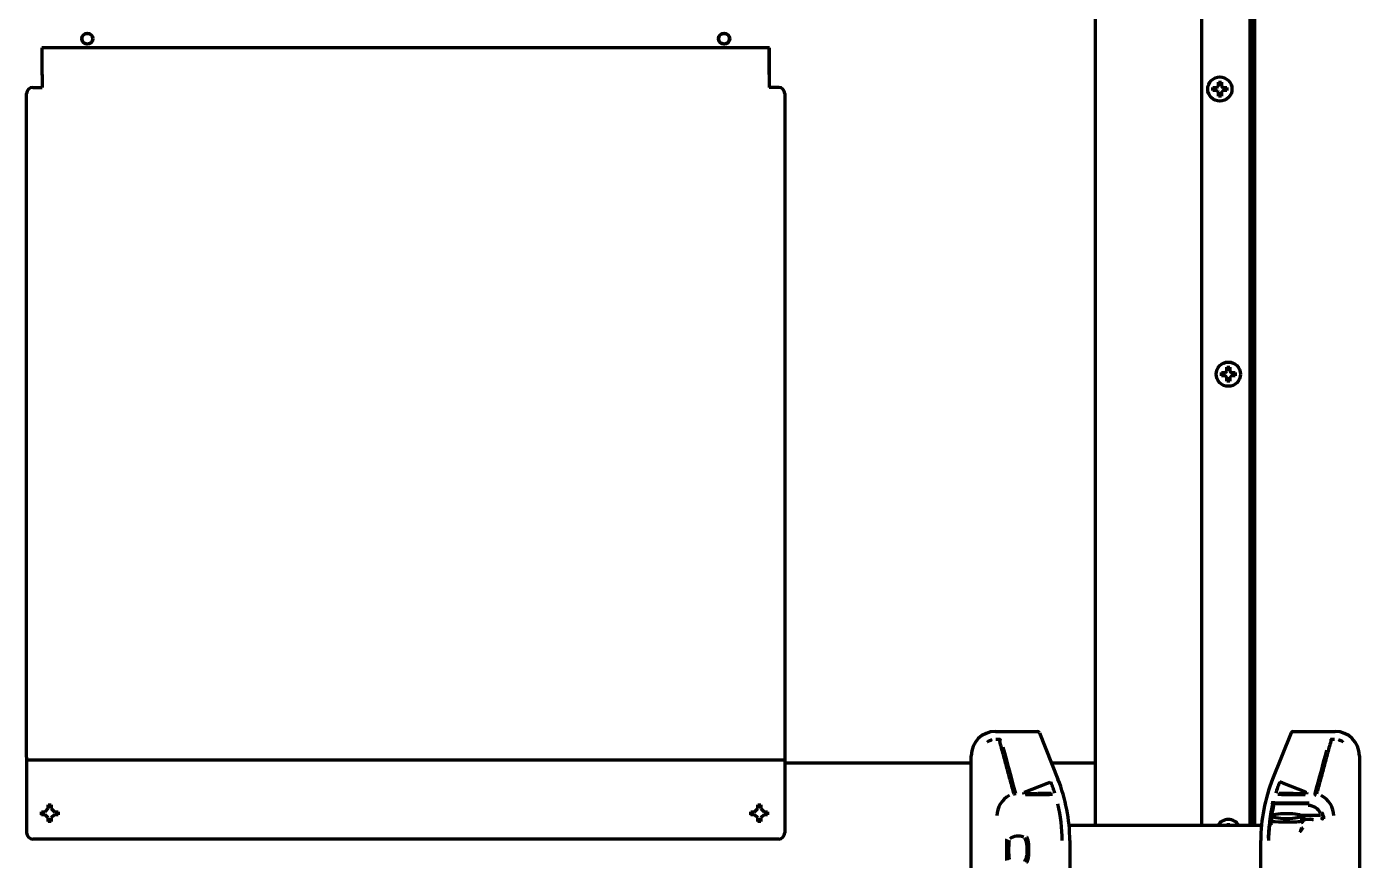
# Model space of a CAD drawing. Header units: inches. Extents: x 904 to 7172, y 213 to 5528.
# Drawn here: x 3285.6 to 3725.1, y 4458.5 to 4733.4 of the extents above; entities that cross this region are included whole.
import ezdxf

# ---------------------------------------------------------------- set-up
doc = ezdxf.new("R2010")
doc.units = ezdxf.units.IN

msp = doc.modelspace()

# ---------------------------------------------------------------- linework, layer by layer
at = {"linetype": 'Continuous', "lineweight": 70}
for p, q in [((3689.12, 4470.04), (3689.12, 5274.03)), ((3673.12, 4470.04), (3673.12, 5272.03)), ((3638.12, 4470.03), (3638.12, 4775.54)), ((3690.62, 4470.03), (3690.62, 4773.03)), ((3689.94, 4772.03), (3689.94, 4470.03)), ((3290.62, 4726.43), (3290.62, 4717.43)), ((3530.62, 4726.43), (3290.62, 4726.43)), ((3290.72, 4723.06), (3290.72, 4726.43)), ((3530.52, 4723.06), (3530.52, 4726.43)), ((3530.62, 4717.43), (3530.62, 4726.43)), ((3290.72, 4722.71), (3290.72, 4723.06)), ((3290.72, 4717.66), (3290.72, 4722.71)), ((3530.52, 4722.71), (3530.52, 4723.06)), ((3530.52, 4717.66), (3530.52, 4722.71)), ((3290.62, 4717.43), (3290.72, 4717.43)), ((3290.72, 4717.66), (3290.72, 4717.08)), ((3290.72, 4717.08), (3290.72, 4713.38)), ((3530.52, 4717.66), (3530.52, 4717.08)), ((3530.52, 4717.43), (3530.62, 4717.43)), ((3530.52, 4717.08), (3530.52, 4713.38)), ((3287.62, 4713.38), (3290.72, 4713.38)), ((3533.62, 4713.38), (3530.52, 4713.38)), ((3678.62, 4715.13), (3679.12, 4715.13)), ((3679.12, 4715.13), (3679.62, 4715.13)), ((3285.62, 4492.58), (3285.62, 4711.38)), ((3535.62, 4711.38), (3535.62, 4492.58)), ((3679.12, 4710.53), (3678.62, 4710.53)), ((3679.62, 4710.53), (3679.12, 4710.53)), ((3681.42, 4621.13), (3681.92, 4621.13)), ((3681.92, 4621.13), (3682.42, 4621.13)), ((3681.92, 4616.53), (3681.42, 4616.53)), ((3682.42, 4616.53), (3681.92, 4616.53)), ((3605.11, 4501.03), (3618.92, 4501.03)), ((3619.61, 4500.56), (3625.72, 4485.29)), ((3702.62, 4500.56), (3696.52, 4485.29)), ((3703.32, 4501.03), (3717.13, 4501.03)), ((3285.62, 4492.58), (3285.62, 4491.58)), ((3535.62, 4492.58), (3535.62, 4491.58)), ((3597.12, 4421.03), (3597.12, 4493.04)), ((3725.12, 4493.04), (3725.12, 4421.03)), ((3285.62, 4491.58), (3285.62, 4489.88)), ((3535.62, 4491.58), (3285.62, 4491.58)), ((3285.62, 4489.88), (3285.62, 4467.58)), ((3535.62, 4491.58), (3535.62, 4489.88)), ((3597.11, 4490.58), (3535.62, 4490.58)), ((3535.62, 4489.88), (3535.62, 4467.58)), ((3638.12, 4490.58), (3623.6, 4490.58)), ((3614.74, 4480.97), (3622.3, 4483.99)), ((3622.3, 4483.99), (3623.18, 4484.35)), ((3707.5, 4480.97), (3699.94, 4483.99)), ((3290.49, 4473.58), (3290.49, 4474.58)), ((3290.49, 4474.58), (3291.68, 4474.58)), ((3291.68, 4474.58), (3292.74, 4475.64)), ((3292.74, 4475.64), (3292.74, 4476.83)), ((3292.74, 4476.83), (3293.74, 4476.83)), ((3293.74, 4476.83), (3293.74, 4475.64)), ((3293.74, 4475.64), (3294.8, 4474.58)), ((3294.8, 4474.58), (3295.99, 4474.58)), ((3295.99, 4474.58), (3295.99, 4473.58)), ((3524.49, 4473.58), (3524.49, 4474.58)), ((3524.49, 4474.58), (3525.68, 4474.58)), ((3525.68, 4474.58), (3526.74, 4475.64)), ((3526.74, 4475.64), (3526.74, 4476.83)), ((3526.74, 4476.83), (3527.74, 4476.83)), ((3527.74, 4476.83), (3527.74, 4475.64)), ((3527.74, 4475.64), (3528.8, 4474.58)), ((3528.8, 4474.58), (3529.99, 4474.58)), ((3529.99, 4474.58), (3529.99, 4473.58)), ((3696.72, 4477.52), (3708.61, 4477.52)), ((3696.93, 4476.64), (3696.83, 4476.67)), ((3708.24, 4477.14), (3697.02, 4477.14)), ((3291.68, 4473.58), (3290.49, 4473.58)), ((3292.74, 4472.52), (3291.68, 4473.58)), ((3292.74, 4471.33), (3292.74, 4472.52)), ((3293.74, 4471.33), (3292.74, 4471.33)), ((3294.8, 4473.58), (3293.74, 4472.52)), ((3293.74, 4472.52), (3293.74, 4471.33)), ((3295.99, 4473.58), (3294.8, 4473.58)), ((3525.68, 4473.58), (3524.49, 4473.58)), ((3526.74, 4472.52), (3525.68, 4473.58)), ((3526.74, 4471.33), (3526.74, 4472.52)), ((3527.74, 4471.33), (3526.74, 4471.33)), ((3528.8, 4473.58), (3527.74, 4472.52)), ((3527.74, 4472.52), (3527.74, 4471.33)), ((3529.99, 4473.58), (3528.8, 4473.58)), ((3692.85, 4470.03), (3629.39, 4470.03)), ((3681.42, 4470.33), (3681.92, 4470.33)), ((3681.92, 4470.33), (3682.42, 4470.33)), ((3695.63, 4471.04), (3695.73, 4470.95)), ((3695.85, 4471.28), (3696, 4471.54)), ((3696.02, 4471.57), (3696.12, 4471.62)), ((3696.12, 4473.15), (3696.12, 4471.48)), ((3696.39, 4473.98), (3696.29, 4473.99)), ((3696.31, 4473.48), (3696.48, 4473.48)), ((3705.75, 4473.48), (3712.35, 4473.48)), ((3706.12, 4471.48), (3706.12, 4473.15)), ((3706.21, 4471.56), (3706.21, 4471.57)), ((3706.92, 4472.03), (3706.97, 4472.03)), ((3708.8, 4472.03), (3707.02, 4472.03)), ((3708.8, 4472.07), (3708.8, 4472.03)), ((3533.62, 4465.58), (3287.62, 4465.58)), ((3629.62, 4465.05), (3629.62, 4421.03)), ((3692.62, 4421.03), (3692.62, 4465.05))]:
    msp.add_line(p, q, dxfattribs=at)
for centre, radius in [((3305.62, 4729.43), 1.85), ((3305.62, 4729.43), 1.75), ((3515.62, 4729.43), 1.85), ((3515.62, 4729.43), 1.75), ((3679.12, 4712.83), 4), ((3681.92, 4618.83), 4)]:
    msp.add_circle(centre, radius, dxfattribs=at)
for centre, radius, start, end in [((3287.62, 4711.38), 2, 90, 180), ((3533.62, 4711.38), 2, 0, 90), ((3575.12, 4465.05), 51.99, 17.5022, 21.8014), ((3575.12, 4465.05), 54.5, 0, 21.8014), ((3747.12, 4465.05), 54.5, 158.1986, 180), ((3747.12, 4465.05), 51.99, 158.1986, 162.4978), ((3613.06, 4473.18), 7.5, 116.6411, 180.0036), ((3709.17, 4473.18), 7.5, 359.9972, 63.358), ((3575.12, 4465.05), 51.99, 0, 13.4408), ((3747.12, 4465.05), 51.99, 166.2035, 180), ((3747.12, 4465.05), 51.61, 166.993, 170.0221), ((3708.24, 4472.15), 4.5, 24.0059, 90.0091), ((3293.62, 4474.78), 3.25, 195.8231, 201.7237), ((3293.62, 4474.78), 3.25, 254.3512, 272.1712), ((3527.62, 4474.78), 3.25, 195.8175, 201.7237), ((3527.62, 4474.78), 3.25, 254.3512, 272.1712), ((3681.92, 4468.03), 4, 30.0038, 149.9963), ((3701.12, 4462.03), 10, 122.7612, 122.9242), ((3287.62, 4467.58), 2, 180, 270), ((3533.62, 4467.58), 2, 270, 0), ((3612.62, 4462.03), 4.53, 66.4602, 128.2829), ((3747.12, 4465.05), 51.93, 179.0499, 180)]:
    msp.add_arc(centre, radius, start, end, dxfattribs=at)
for centre, major_axis, ratio, start_param, end_param in [((3605.13, 4493.02), (-5.67, 5.67), 0.997265, 5.499157, 7.067214), ((3618.92, 4500.28), (0.031, -0.75), 0.998627, 1.910477, 3.100392), ((3703.32, 4500.28), (0.031, 0.75), 0.998627, 0.041201, 1.231116), ((3717.11, 4493.02), (5.67, 5.67), 0.997265, 5.499157, 7.067214), ((3598.09, 4462.71), (264.8, -988.25), 0.017452, 1.584217, 1.599684), ((3724.14, 4462.71), (264.8, 988.26), 0.017452, 1.542914, 1.557376), ((3699.52, 4484.16), (-0.464, 0.186), 0.00001, 3.564808, 6.265734), ((3611.3, 4480.47), (-0.483, -0.13), 0.013523, 1.457675, 3.124137), ((3611.3, 4480.47), (-0.119, 0.486), 0.112563, 1.586794, 3.119544), ((3614.9, 4481.03), (-0.483, -0.129), 0.044563, 0.01747, 1.215363), ((3707.33, 4481.03), (0.483, -0.129), 0.044565, 5.067822, 6.265715), ((3710.93, 4480.47), (0.301, -0.399), 0.999598, 3.804727, 5.400099), ((3710.93, 4480.47), (0.483, -0.13), 0.013523, 3.159048, 4.825514), ((3695.68, 4470.65), (-0.0989, 0.0148), 0.918409, 0.044134, 1.971535), ((3701.15, 4471.55), (-5.13, 0), 0.069756, 0.043327, 0.108267), ((3701.12, 4471.55), (5.1, 0), 0.069927, 3.25023, 4.486596), ((3701.12, 4471.55), (5.1, 0), 0.069927, 5.586769, 6.174554), ((3705.94, 4471.63), (0.427, -0.451), 0.999829, 5.524595, 6.891653), ((3701.09, 4471.55), (-5.13, 0), 0.069756, 3.033332, 3.100369), ((3706.89, 4471.6), (0.488, 0.11), 0.980935, 1.683565, 2.914946), ((3706.92, 4471.53), (0, 0.501), 0.999097, 0.000003, 1.473687), ((3707.02, 4471.53), (0, 0.501), 0.999028, 0, 1.471684), ((3707.04, 4471.4), (0.5, -0.014), 0.966696, 1.404138, 2.958996), ((3707.4, 4472.53), (0, -0.5), 0.000006, 5.863051, 6.283192), ((3712.68, 4473.5), (-0.427, -0.259), 0.996672, 1.026891, 2.873747), ((3695.29, 4465.91), (-0.1, 0.0017), 0.000004, 4.712397, 6.26578)]:
    msp.add_ellipse(centre, major_axis=major_axis, ratio=ratio, start_param=start_param, end_param=end_param, dxfattribs=at)
msp.add_ellipse((3701.12, 4473.15), major_axis=(5, 0), ratio=0.176327, dxfattribs=at)
for points in [[(3676.82, 4712.33), (3676.82, 4712.5), (3676.82, 4712.83), (3676.82, 4713.16), (3676.82, 4713.33)], [(3678.12, 4712.33), (3678.06, 4712.33), (3677.96, 4712.33), (3677.79, 4712.33), (3677.64, 4712.33), (3677.48, 4712.33), (3677.33, 4712.33), (3677.17, 4712.33), (3677.01, 4712.33), (3676.88, 4712.33), (3676.82, 4712.33)], [(3678.12, 4713.33), (3678.14, 4713.36), (3678.2, 4713.41), (3678.27, 4713.48), (3678.34, 4713.55), (3678.41, 4713.62), (3678.48, 4713.69), (3678.55, 4713.76), (3678.6, 4713.81), (3678.62, 4713.83)], [(3678.62, 4711.83), (3678.59, 4711.85), (3678.55, 4711.9), (3678.48, 4711.97), (3678.4, 4712.04), (3678.33, 4712.11), (3678.26, 4712.19), (3678.19, 4712.26), (3678.14, 4712.31), (3678.12, 4712.33)], [(3678.62, 4713.83), (3678.62, 4713.88), (3678.62, 4713.99), (3678.62, 4714.15), (3678.62, 4714.31), (3678.62, 4714.47), (3678.62, 4714.62), (3678.62, 4714.78), (3678.62, 4714.94), (3678.62, 4715.07), (3678.62, 4715.13)], [(3679.62, 4713.83), (3679.64, 4713.81), (3679.69, 4713.76), (3679.76, 4713.69), (3679.83, 4713.61), (3679.9, 4713.54), (3679.98, 4713.47), (3680.05, 4713.4), (3680.09, 4713.35), (3680.12, 4713.33)], [(3680.12, 4712.33), (3680.09, 4712.3), (3680.04, 4712.25), (3679.97, 4712.18), (3679.9, 4712.11), (3679.83, 4712.04), (3679.76, 4711.97), (3679.69, 4711.9), (3679.64, 4711.85), (3679.62, 4711.83)], [(3679.62, 4711.83), (3679.62, 4711.77), (3679.62, 4711.67), (3679.62, 4711.51), (3679.62, 4711.35), (3679.62, 4711.19), (3679.62, 4711.04), (3679.62, 4710.88), (3679.62, 4710.72), (3679.62, 4710.59), (3679.62, 4710.53)], [(3680.12, 4713.33), (3680.17, 4713.33), (3680.28, 4713.33), (3680.44, 4713.33), (3680.6, 4713.33), (3680.76, 4713.33), (3680.91, 4713.33), (3681.07, 4713.33), (3681.23, 4713.33), (3681.35, 4713.33), (3681.42, 4713.33)], [(3681.42, 4713.33), (3681.42, 4713.16), (3681.42, 4712.83), (3681.42, 4712.5), (3681.42, 4712.33)], [(3679.62, 4618.33), (3679.62, 4618.5), (3679.62, 4618.83), (3679.62, 4619.16), (3679.62, 4619.33)], [(3680.92, 4619.33), (3680.94, 4619.36), (3681, 4619.41), (3681.07, 4619.48), (3681.14, 4619.55), (3681.21, 4619.62), (3681.28, 4619.69), (3681.35, 4619.76), (3681.4, 4619.81), (3681.42, 4619.83)], [(3681.42, 4619.83), (3681.42, 4619.88), (3681.42, 4619.99), (3681.42, 4620.15), (3681.42, 4620.31), (3681.42, 4620.47), (3681.42, 4620.62), (3681.42, 4620.78), (3681.42, 4620.94), (3681.42, 4621.07), (3681.42, 4621.13)], [(3682.42, 4619.83), (3682.44, 4619.81), (3682.49, 4619.76), (3682.56, 4619.69), (3682.63, 4619.61), (3682.7, 4619.54), (3682.78, 4619.47), (3682.85, 4619.4), (3682.89, 4619.35), (3682.92, 4619.33)], [(3682.92, 4619.33), (3682.97, 4619.33), (3683.08, 4619.33), (3683.24, 4619.33), (3683.4, 4619.33), (3683.56, 4619.33), (3683.71, 4619.33), (3683.87, 4619.33), (3684.03, 4619.33), (3684.15, 4619.33), (3684.22, 4619.33)], [(3684.22, 4619.33), (3684.22, 4619.16), (3684.22, 4618.83), (3684.22, 4618.5), (3684.22, 4618.33)], [(3680.92, 4618.33), (3680.86, 4618.33), (3680.76, 4618.33), (3680.59, 4618.33), (3680.44, 4618.33), (3680.28, 4618.33), (3680.13, 4618.33), (3679.97, 4618.33), (3679.81, 4618.33), (3679.68, 4618.33), (3679.62, 4618.33)], [(3681.42, 4617.83), (3681.39, 4617.85), (3681.35, 4617.9), (3681.28, 4617.97), (3681.2, 4618.04), (3681.13, 4618.11), (3681.06, 4618.19), (3680.99, 4618.26), (3680.94, 4618.31), (3680.92, 4618.33)], [(3682.92, 4618.33), (3682.89, 4618.3), (3682.84, 4618.25), (3682.77, 4618.18), (3682.7, 4618.11), (3682.63, 4618.04), (3682.56, 4617.97), (3682.49, 4617.9), (3682.44, 4617.85), (3682.42, 4617.83)], [(3682.42, 4617.83), (3682.42, 4617.77), (3682.42, 4617.67), (3682.42, 4617.51), (3682.42, 4617.35), (3682.42, 4617.19), (3682.42, 4617.04), (3682.42, 4616.88), (3682.42, 4616.72), (3682.42, 4616.59), (3682.42, 4616.53)], [(3606.64, 4498.34), (3606.42, 4498.34), (3605.98, 4498.35), (3605.52, 4498.35), (3605.28, 4498.36)], [(3611.25, 4480.45), (3610.86, 4481.86), (3610.09, 4484.71), (3608.91, 4489.03), (3607.72, 4493.39), (3606.92, 4496.32), (3606.52, 4497.79)], [(3715.71, 4497.79), (3715.31, 4496.32), (3714.51, 4493.39), (3713.33, 4489.03), (3712.15, 4484.71), (3711.37, 4481.86), (3710.99, 4480.45)], [(3716.95, 4498.36), (3716.72, 4498.35), (3716.26, 4498.35), (3715.81, 4498.34), (3715.6, 4498.34)], [(3696.95, 4477.23), (3696.88, 4477.33), (3696.8, 4477.42), (3696.72, 4477.52)], [(3713.16, 4473.64), (3713.13, 4473.7), (3713.05, 4473.82), (3712.93, 4474), (3712.85, 4474.12), (3712.8, 4474.18)], [(3682.42, 4470.33), (3682.42, 4470.24), (3682.42, 4470.14), (3682.42, 4470.05)], [(3695.19, 4465.91), (3695.2, 4466.2), (3695.21, 4466.75), (3695.24, 4467.5), (3695.28, 4468.16), (3695.33, 4468.73), (3695.37, 4469.21), (3695.41, 4469.61), (3695.44, 4469.93), (3695.47, 4470.17), (3695.49, 4470.33), (3695.51, 4470.44), (3695.52, 4470.5), (3695.53, 4470.52), (3695.53, 4470.52)], [(3695.56, 4470.53), (3695.56, 4470.53), (3695.56, 4470.54), (3695.56, 4470.56), (3695.57, 4470.58), (3695.57, 4470.62), (3695.58, 4470.64), (3695.58, 4470.66)], [(3695.58, 4470.66), (3695.58, 4470.68), (3695.59, 4470.73), (3695.6, 4470.81), (3695.61, 4470.87), (3695.61, 4470.9)], [(3695.61, 4470.9), (3695.61, 4470.92), (3695.62, 4470.97), (3695.63, 4471.02), (3695.63, 4471.04)], [(3695.71, 4470.8), (3695.71, 4470.83), (3695.72, 4470.88), (3695.73, 4470.93), (3695.73, 4470.95)], [(3695.71, 4470.44), (3695.79, 4470.49), (3695.87, 4470.54), (3695.96, 4470.6)], [(3695.73, 4470.95), (3695.74, 4470.98), (3695.74, 4471.04), (3695.75, 4471.09), (3695.76, 4471.13), (3695.76, 4471.14), (3695.77, 4471.14)], [(3695.85, 4471.28), (3695.84, 4471.27), (3695.83, 4471.26), (3695.81, 4471.25)], [(3695.91, 4472.41), (3695.92, 4472.44), (3695.93, 4472.47), (3695.94, 4472.5)], [(3696, 4471.56), (3696.01, 4471.55), (3696.02, 4471.54), (3696.02, 4471.54)], [(3706.19, 4471.58), (3706.2, 4471.57), (3706.2, 4471.57), (3706.21, 4471.57)], [(3706.21, 4471.54), (3706.22, 4471.55), (3706.23, 4471.55), (3706.23, 4471.56)], [(3706.33, 4472.3), (3706.33, 4472.32), (3706.32, 4472.34), (3706.32, 4472.35)]]:
    msp.add_open_spline(points, degree=3, dxfattribs=at)
for points, degree, knots in [([(3676.82, 4713.33), (3677.02, 4713.33), (3677.23, 4713.33), (3677.56, 4713.33), (3677.67, 4713.33), (3677.89, 4713.33), (3678, 4713.33), (3678.12, 4713.33)], 3, [0, 0, 0, 0, 0.5, 0.5, 0.75, 0.75, 1, 1, 1, 1]), ([(3678.62, 4710.53), (3678.62, 4710.73), (3678.62, 4710.94), (3678.62, 4711.27), (3678.62, 4711.38), (3678.62, 4711.6), (3678.62, 4711.71), (3678.62, 4711.83)], 3, [0, 0, 0, 0, 0.5, 0.5, 0.75, 0.75, 1, 1, 1, 1]), ([(3679.62, 4715.13), (3679.62, 4714.93), (3679.62, 4714.72), (3679.62, 4714.39), (3679.62, 4714.28), (3679.62, 4714.06), (3679.62, 4713.94), (3679.62, 4713.83)], 3, [0, 0, 0, 0, 0.5, 0.5, 0.75, 0.75, 1, 1, 1, 1]), ([(3681.42, 4712.33), (3681.22, 4712.33), (3681.01, 4712.33), (3680.68, 4712.33), (3680.57, 4712.33), (3680.35, 4712.33), (3680.23, 4712.33), (3680.12, 4712.33)], 3, [0, 0, 0, 0, 0.5, 0.5, 0.75, 0.75, 1, 1, 1, 1]), ([(3679.62, 4619.33), (3679.82, 4619.33), (3680.03, 4619.33), (3680.36, 4619.33), (3680.47, 4619.33), (3680.69, 4619.33), (3680.8, 4619.33), (3680.92, 4619.33)], 3, [0, 0, 0, 0, 0.5, 0.5, 0.75, 0.75, 1, 1, 1, 1]), ([(3682.42, 4621.13), (3682.42, 4620.93), (3682.42, 4620.72), (3682.42, 4620.39), (3682.42, 4620.28), (3682.42, 4620.06), (3682.42, 4619.94), (3682.42, 4619.83)], 3, [0, 0, 0, 0, 0.5, 0.5, 0.75, 0.75, 1, 1, 1, 1]), ([(3681.42, 4616.53), (3681.42, 4616.73), (3681.42, 4616.94), (3681.42, 4617.27), (3681.42, 4617.38), (3681.42, 4617.6), (3681.42, 4617.71), (3681.42, 4617.83)], 3, [0, 0, 0, 0, 0.5, 0.5, 0.75, 0.75, 1, 1, 1, 1]), ([(3684.22, 4618.33), (3684.02, 4618.33), (3683.81, 4618.33), (3683.48, 4618.33), (3683.37, 4618.33), (3683.15, 4618.33), (3683.03, 4618.33), (3682.92, 4618.33)], 3, [0, 0, 0, 0, 0.5, 0.5, 0.75, 0.75, 1, 1, 1, 1]), ([(3603.88, 4498.18), (3603.88, 4498.18), (3603.87, 4498.18), (3603.84, 4498.17), (3603.81, 4498.17), (3603.78, 4498.16), (3603.75, 4498.15), (3603.71, 4498.14), (3603.68, 4498.13), (3603.65, 4498.12), (3603.62, 4498.11), (3603.58, 4498.1), (3603.55, 4498.09), (3603.52, 4498.08), (3603.49, 4498.07), (3603.46, 4498.06), (3603.42, 4498.04), (3603.39, 4498.03), (3603.36, 4498.02), (3603.33, 4498.01), (3603.3, 4498), (3603.27, 4497.99), (3603.24, 4497.97), (3603.21, 4497.96), (3603.17, 4497.95), (3603.14, 4497.94), (3603.11, 4497.92), (3603.08, 4497.91), (3603.05, 4497.9), (3603.02, 4497.88), (3602.99, 4497.87), (3602.96, 4497.86), (3602.93, 4497.84), (3602.9, 4497.83), (3602.87, 4497.81), (3602.84, 4497.8), (3602.81, 4497.79), (3602.78, 4497.77), (3602.75, 4497.76), (3602.72, 4497.74), (3602.7, 4497.73), (3602.67, 4497.71), (3602.64, 4497.69), (3602.61, 4497.68), (3602.58, 4497.66), (3602.55, 4497.65), (3602.53, 4497.64), (3602.52, 4497.63)], 3, [0, 0, 0, 0, 0.005015, 0.028175, 0.05131, 0.074419, 0.097503, 0.120562, 0.143595, 0.166602, 0.189585, 0.212542, 0.235473, 0.25838, 0.281261, 0.304118, 0.326949, 0.349755, 0.372537, 0.395294, 0.418026, 0.440734, 0.463417, 0.486075, 0.508709, 0.531318, 0.553901, 0.57646, 0.598992, 0.621499, 0.64398, 0.666435, 0.688864, 0.711266, 0.733641, 0.75599, 0.778311, 0.800606, 0.822873, 0.845112, 0.867324, 0.889507, 0.911663, 0.93379, 0.955889, 0.977959, 1, 1, 1, 1]), ([(3606.64, 4498.34), (3606.64, 4498.34), (3606.64, 4498.34), (3606.64, 4498.34), (3606.63, 4498.34), (3606.63, 4498.34), (3606.63, 4498.33), (3606.62, 4498.33), (3606.62, 4498.33), (3606.62, 4498.33), (3606.62, 4498.33), (3606.61, 4498.32), (3606.61, 4498.32), (3606.61, 4498.32), (3606.61, 4498.31), (3606.6, 4498.31), (3606.6, 4498.3), (3606.6, 4498.3), (3606.6, 4498.3), (3606.59, 4498.29), (3606.58, 4498.27), (3606.57, 4498.24), (3606.56, 4498.21), (3606.56, 4498.17), (3606.55, 4498.13), (3606.54, 4498.09), (3606.53, 4498.04), (3606.53, 4498.01), (3606.53, 4497.98), (3606.53, 4497.96), (3606.53, 4497.94), (3606.52, 4497.92), (3606.52, 4497.9), (3606.52, 4497.88), (3606.52, 4497.86), (3606.52, 4497.84), (3606.52, 4497.82), (3606.52, 4497.8), (3606.52, 4497.79)], 3, [0, 0, 0, 0, 0.014233, 0.028379, 0.042448, 0.056447, 0.070385, 0.08427, 0.098111, 0.111917, 0.125697, 0.13946, 0.153216, 0.166973, 0.180741, 0.194529, 0.208347, 0.222203, 0.236108, 0.25007, 0.311115, 0.372699, 0.435479, 0.500026, 0.55846, 0.619456, 0.683242, 0.749971, 0.771354, 0.793527, 0.8165, 0.840277, 0.864865, 0.890265, 0.91648, 0.94351, 0.971351, 1, 1, 1, 1]), ([(3719.71, 4497.63), (3719.7, 4497.64), (3719.68, 4497.65), (3719.65, 4497.67), (3719.62, 4497.68), (3719.58, 4497.7), (3719.55, 4497.72), (3719.52, 4497.74), (3719.48, 4497.75), (3719.45, 4497.77), (3719.42, 4497.79), (3719.39, 4497.8), (3719.35, 4497.82), (3719.32, 4497.84), (3719.28, 4497.85), (3719.25, 4497.87), (3719.22, 4497.88), (3719.18, 4497.9), (3719.15, 4497.91), (3719.11, 4497.93), (3719.08, 4497.94), (3719.04, 4497.96), (3719.01, 4497.97), (3718.97, 4497.99), (3718.94, 4498), (3718.9, 4498.01), (3718.87, 4498.03), (3718.83, 4498.04), (3718.79, 4498.05), (3718.76, 4498.06), (3718.72, 4498.08), (3718.69, 4498.09), (3718.65, 4498.1), (3718.61, 4498.11), (3718.58, 4498.12), (3718.54, 4498.13), (3718.5, 4498.14), (3718.47, 4498.15), (3718.43, 4498.16), (3718.39, 4498.17), (3718.37, 4498.18), (3718.35, 4498.18), (3718.35, 4498.18)], 3, [0, 0, 0, 0, 0.024984, 0.050005, 0.075063, 0.100157, 0.125287, 0.150454, 0.175656, 0.200893, 0.226166, 0.251473, 0.276815, 0.302192, 0.327602, 0.353046, 0.378524, 0.404035, 0.429579, 0.455156, 0.480765, 0.506407, 0.53208, 0.557785, 0.583522, 0.60929, 0.63509, 0.660921, 0.686785, 0.712681, 0.738609, 0.76457, 0.790563, 0.816588, 0.842646, 0.868736, 0.894859, 0.921015, 0.947204, 0.973425, 0.99968, 1, 1, 1, 1]), ([(3622.3, 4483.99), (3622.3, 4483.98), (3622.3, 4483.97), (3622.31, 4483.95), (3622.32, 4483.94), (3622.32, 4483.93)], 3, [0, 0, 0, 0, 0.502197, 0.502197, 1, 1, 1, 1]), ([(3623.18, 4484.35), (3623.19, 4484.34), (3623.19, 4484.33), (3623.2, 4484.31), (3623.2, 4484.3), (3623.21, 4484.29)], 3, [0, 0, 0, 0, 0.502212, 0.502212, 1, 1, 1, 1]), ([(3699.03, 4484.29), (3699.03, 4484.3), (3699.04, 4484.31), (3699.05, 4484.33), (3699.05, 4484.34), (3699.05, 4484.35)], 3, [0, 0, 0, 0, 0.502213, 0.502213, 1, 1, 1, 1]), ([(3699.92, 4483.93), (3699.92, 4483.94), (3699.93, 4483.95), (3699.93, 4483.97), (3699.94, 4483.98), (3699.94, 4483.99)], 3, [0, 0, 0, 0, 0.502213, 0.502213, 1, 1, 1, 1]), ([(3614.54, 4480.47), (3614.52, 4480.54), (3614.5, 4480.61), (3614.46, 4480.76), (3614.44, 4480.83), (3614.42, 4480.9)], 3, [0, 0, 0, 0, 0.50115, 0.50115, 1, 1, 1, 1]), ([(3623.52, 4480.6), (3623.42, 4480.59), (3623.3, 4480.59), (3623.13, 4480.59), (3623.04, 4480.58), (3622.95, 4480.58), (3622.88, 4480.58), (3622.85, 4480.58), (3622.56, 4480.57), (3622.28, 4480.57), (3621.69, 4480.56), (3621.38, 4480.55), (3620.71, 4480.55), (3620.35, 4480.54), (3619.89, 4480.54), (3619.79, 4480.54), (3619.65, 4480.54), (3619.6, 4480.54), (3619.51, 4480.54), (3619.26, 4480.54), (3619.02, 4480.53), (3618.41, 4480.53), (3618, 4480.53), (3617.46, 4480.53), (3617.35, 4480.53), (3617.13, 4480.53), (3617.02, 4480.53), (3616.69, 4480.53), (3616.24, 4480.53), (3615.79, 4480.53), (3615.44, 4480.53), (3615.32, 4480.53), (3615.09, 4480.53), (3614.97, 4480.53), (3614.86, 4480.53)], 3, [0, 0, 0, 0, 0.0625, 0.0625, 0.09375, 0.109375, 0.109375, 0.125, 0.125, 0.25, 0.25, 0.375, 0.375, 0.5, 0.5, 0.53125, 0.53125, 0.546875, 0.546875, 0.5625, 0.625, 0.625, 0.75, 0.75, 0.78125, 0.78125, 0.8125, 0.8125, 0.875, 0.9375, 0.9375, 0.96875, 0.96875, 1, 1, 1, 1]), ([(3623.95, 4480.24), (3623.85, 4480.23), (3623.73, 4480.23), (3623.55, 4480.22), (3623.46, 4480.22), (3623.36, 4480.22), (3623.29, 4480.21), (3623.26, 4480.21), (3622.96, 4480.2), (3622.67, 4480.2), (3622.06, 4480.18), (3621.73, 4480.18), (3621.04, 4480.16), (3620.67, 4480.16), (3620.19, 4480.15), (3620.09, 4480.15), (3619.95, 4480.15), (3619.9, 4480.15), (3619.8, 4480.14), (3619.54, 4480.14), (3619.29, 4480.14), (3618.67, 4480.13), (3618.24, 4480.12), (3617.36, 4480.12), (3616.46, 4480.11), (3615.51, 4480.1), (3615.02, 4480.1)], 3, [0, 0, 0, 0, 0.0625, 0.0625, 0.09375, 0.109375, 0.109375, 0.125, 0.125, 0.25, 0.25, 0.375, 0.375, 0.5, 0.5, 0.53125, 0.53125, 0.546875, 0.546875, 0.5625, 0.625, 0.625, 0.75, 0.75, 0.875, 1, 1, 1, 1]), ([(3707.22, 4480.1), (3706.73, 4480.1), (3706.26, 4480.1), (3705.33, 4480.11), (3704.88, 4480.12), (3704, 4480.12), (3703.57, 4480.13), (3703.05, 4480.14), (3702.89, 4480.14), (3702.74, 4480.14), (3702.64, 4480.14), (3702.59, 4480.14), (3702.33, 4480.15), (3702.14, 4480.15), (3701.56, 4480.16), (3701.2, 4480.16), (3700.5, 4480.18), (3700.18, 4480.18), (3699.72, 4480.19), (3699.57, 4480.2), (3699.35, 4480.2), (3699.28, 4480.2), (3699.18, 4480.21), (3699.14, 4480.21), (3699.07, 4480.21), (3699.04, 4480.21), (3698.74, 4480.22), (3698.5, 4480.23), (3698.28, 4480.24)], 3, [0, 0, 0, 0, 0.125, 0.125, 0.25, 0.25, 0.375, 0.375, 0.40625, 0.421875, 0.421875, 0.4375, 0.4375, 0.5, 0.5, 0.625, 0.625, 0.75, 0.75, 0.8125, 0.8125, 0.84375, 0.84375, 0.859375, 0.859375, 0.875, 0.875, 1, 1, 1, 1]), ([(3707.38, 4480.53), (3706.91, 4480.53), (3706.45, 4480.53), (3705.55, 4480.53), (3705.11, 4480.53), (3704.26, 4480.53), (3703.84, 4480.53), (3703.34, 4480.53), (3703.19, 4480.53), (3703.04, 4480.54), (3702.94, 4480.54), (3702.89, 4480.54), (3702.65, 4480.54), (3702.46, 4480.54), (3701.9, 4480.54), (3701.54, 4480.55), (3700.87, 4480.55), (3700.56, 4480.56), (3700.11, 4480.57), (3699.96, 4480.57), (3699.75, 4480.57), (3699.69, 4480.57), (3699.55, 4480.58), (3699.49, 4480.58), (3699.36, 4480.58), (3699.29, 4480.58), (3699.17, 4480.58), (3699.11, 4480.59), (3698.93, 4480.59), (3698.82, 4480.59), (3698.72, 4480.6)], 3, [0, 0, 0, 0, 0.125, 0.125, 0.25, 0.25, 0.375, 0.375, 0.40625, 0.421875, 0.421875, 0.4375, 0.4375, 0.5, 0.5, 0.625, 0.625, 0.75, 0.75, 0.8125, 0.8125, 0.84375, 0.84375, 0.875, 0.875, 0.90625, 0.90625, 0.9375, 0.9375, 1, 1, 1, 1]), ([(3707.82, 4480.9), (3707.8, 4480.83), (3707.78, 4480.76), (3707.74, 4480.61), (3707.72, 4480.54), (3707.7, 4480.47)], 3, [0, 0, 0, 0, 0.501162, 0.501162, 1, 1, 1, 1]), ([(3696.14, 4477.58), (3696.15, 4477.58), (3696.16, 4477.57), (3696.17, 4477.57), (3696.18, 4477.57), (3696.21, 4477.56), (3696.22, 4477.56), (3696.27, 4477.55), (3696.3, 4477.54), (3696.36, 4477.52), (3696.38, 4477.52), (3696.42, 4477.51), (3696.44, 4477.5), (3696.46, 4477.5), (3696.47, 4477.49), (3696.5, 4477.48), (3696.52, 4477.48), (3696.55, 4477.47), (3696.56, 4477.47), (3696.57, 4477.46), (3696.58, 4477.46), (3696.6, 4477.46), (3696.61, 4477.46), (3696.62, 4477.45), (3696.62, 4477.45), (3696.63, 4477.45), (3696.63, 4477.45), (3696.63, 4477.45)], 3, [0, 0, 0, 0, 0.03125, 0.03125, 0.0625, 0.0625, 0.125, 0.125, 0.25, 0.25, 0.375, 0.375, 0.4375, 0.4375, 0.5, 0.5, 0.625, 0.625, 0.6875, 0.6875, 0.75, 0.75, 0.875, 0.875, 0.9375, 0.9375, 1, 1, 1, 1]), ([(3696.92, 4477.08), (3696.9, 4477.11), (3696.87, 4477.14), (3696.82, 4477.2), (3696.8, 4477.23), (3696.75, 4477.29), (3696.72, 4477.32), (3696.68, 4477.39), (3696.65, 4477.42), (3696.63, 4477.45)], 3, [0, 0, 0, 0, 0.25, 0.25, 0.5, 0.5, 0.75, 0.75, 1, 1, 1, 1]), ([(3696.71, 4478.02), (3696.71, 4478.01), (3696.71, 4478), (3696.71, 4477.99), (3696.71, 4477.98), (3696.71, 4477.96), (3696.71, 4477.94), (3696.71, 4477.89), (3696.71, 4477.86), (3696.71, 4477.82), (3696.71, 4477.8), (3696.71, 4477.77), (3696.71, 4477.75), (3696.71, 4477.72), (3696.71, 4477.69), (3696.71, 4477.68), (3696.71, 4477.65), (3696.71, 4477.63), (3696.72, 4477.6), (3696.72, 4477.59), (3696.72, 4477.57), (3696.72, 4477.57), (3696.72, 4477.55), (3696.72, 4477.54), (3696.72, 4477.53), (3696.72, 4477.53), (3696.72, 4477.52), (3696.72, 4477.52), (3696.72, 4477.52)], 3, [0, 0, 0, 0, 0.03125, 0.03125, 0.0625, 0.0625, 0.125, 0.125, 0.25, 0.25, 0.3125, 0.3125, 0.375, 0.4375, 0.4375, 0.5, 0.5, 0.625, 0.625, 0.6875, 0.6875, 0.75, 0.75, 0.875, 0.875, 0.9375, 0.9375, 1, 1, 1, 1]), ([(3696.83, 4476.67), (3696.84, 4476.68), (3696.85, 4476.72), (3696.86, 4476.77), (3696.87, 4476.83), (3696.88, 4476.88), (3696.89, 4476.93), (3696.91, 4476.98), (3696.91, 4477.03), (3696.92, 4477.06), (3696.92, 4477.07), (3696.92, 4477.07), (3696.92, 4477.07)], 3, [0, 0, 0, 0, 0.111105, 0.222209, 0.333314, 0.444418, 0.555523, 0.666628, 0.777732, 0.888837, 0.999941, 1, 1, 1, 1]), ([(3681.42, 4470.03), (3681.42, 4470.07), (3681.42, 4470.16), (3681.42, 4470.27), (3681.42, 4470.33)], 3, [0, 0, 0, 0, 0.393618, 1, 1, 1, 1]), ([(3695.29, 4465.91), (3695.3, 4466.02), (3695.31, 4466.42), (3695.34, 4467.06), (3695.39, 4467.8), (3695.44, 4468.44), (3695.49, 4468.98), (3695.54, 4469.43), (3695.58, 4469.78), (3695.62, 4470.05), (3695.64, 4470.23), (3695.66, 4470.35), (3695.68, 4470.41), (3695.68, 4470.42), (3695.68, 4470.42)], 3, [0, 0, 0, 0, 0.055778, 0.193635, 0.31794, 0.429921, 0.530786, 0.62174, 0.70352, 0.777177, 0.843619, 0.903584, 0.957821, 1, 1, 1, 1]), ([(3695.63, 4471.04), (3695.64, 4471.08), (3695.65, 4471.14), (3695.66, 4471.2), (3695.66, 4471.24), (3695.67, 4471.25), (3695.67, 4471.25), (3695.67, 4471.25), (3695.67, 4471.25)], 3, [0, 0, 0, 0, 0.249874, 0.499749, 0.749623, 0.999497, 0.999497, 1, 1, 1, 1]), ([(3695.67, 4471.25), (3695.67, 4471.26), (3695.68, 4471.27), (3695.68, 4471.3), (3695.69, 4471.31), (3695.69, 4471.32)], 3, [0, 0, 0, 0, 0.5, 0.5, 1, 1, 1, 1]), ([(3695.69, 4471.32), (3695.71, 4471.45), (3695.75, 4471.68), (3695.81, 4471.99), (3695.87, 4472.24), (3695.9, 4472.36), (3695.91, 4472.41)], 3, [0, 0, 0, 0, 0.249997, 0.499998, 0.749999, 1, 1, 1, 1]), ([(3695.7, 4471.27), (3695.7, 4471.27), (3695.7, 4471.27), (3695.7, 4471.28), (3695.7, 4471.28), (3695.7, 4471.29), (3695.7, 4471.29), (3695.69, 4471.29), (3695.69, 4471.29), (3695.69, 4471.29), (3695.69, 4471.3), (3695.69, 4471.3), (3695.69, 4471.3), (3695.69, 4471.3), (3695.69, 4471.3), (3695.69, 4471.3), (3695.69, 4471.31), (3695.69, 4471.31), (3695.69, 4471.31), (3695.69, 4471.31), (3695.69, 4471.31), (3695.69, 4471.31), (3695.69, 4471.31), (3695.69, 4471.32), (3695.69, 4471.32), (3695.69, 4471.32), (3695.69, 4471.32), (3695.69, 4471.32), (3695.69, 4471.32)], 3, [0, 0, 0, 0, 0.087775, 0.167542, 0.239322, 0.303148, 0.359064, 0.407136, 0.447472, 0.480253, 0.505822, 0.538406, 0.5705, 0.602112, 0.633252, 0.663928, 0.694152, 0.723932, 0.753281, 0.782208, 0.810726, 0.838848, 0.866586, 0.893953, 0.920963, 0.947631, 0.973971, 1, 1, 1, 1]), ([(3695.7, 4471.27), (3695.7, 4471.27), (3695.71, 4471.26), (3695.71, 4471.26), (3695.71, 4471.26), (3695.71, 4471.25), (3695.71, 4471.25), (3695.72, 4471.25), (3695.72, 4471.25), (3695.72, 4471.24), (3695.73, 4471.24), (3695.73, 4471.24), (3695.73, 4471.24), (3695.74, 4471.24), (3695.74, 4471.23), (3695.75, 4471.23), (3695.75, 4471.23), (3695.76, 4471.23), (3695.77, 4471.23), (3695.78, 4471.23), (3695.78, 4471.24), (3695.8, 4471.24), (3695.8, 4471.24), (3695.81, 4471.25)], 3, [0, 0, 0, 0, 0.015625, 0.015625, 0.03125, 0.03125, 0.0625, 0.0625, 0.09375, 0.09375, 0.125, 0.125, 0.1875, 0.1875, 0.25, 0.25, 0.375, 0.375, 0.5, 0.5, 0.75, 0.75, 1, 1, 1, 1]), ([(3695.96, 4470.6), (3695.92, 4470.57), (3695.88, 4470.56), (3695.8, 4470.55), (3695.75, 4470.55), (3695.7, 4470.56)], 3, [0, 0, 0, 0, 0.5, 0.5, 1, 1, 1, 1]), ([(3695.71, 4470.44), (3695.71, 4470.44), (3695.71, 4470.44), (3695.71, 4470.45), (3695.7, 4470.46), (3695.7, 4470.49), (3695.7, 4470.52), (3695.7, 4470.56)], 3, [0, 0, 0, 0, 0.25, 0.25, 0.5, 0.5, 1, 1, 1, 1]), ([(3695.79, 4471.8), (3695.79, 4471.81), (3695.8, 4471.83), (3695.81, 4471.89), (3695.82, 4471.94), (3695.83, 4472.02), (3695.84, 4472.06), (3695.85, 4472.1)], 3, [0, 0, 0, 0, 0.108625, 0.108625, 0.574825, 0.574825, 1, 1, 1, 1]), ([(3695.94, 4472.5), (3695.94, 4472.51), (3695.94, 4472.52), (3695.95, 4472.54), (3695.96, 4472.57), (3695.97, 4472.61), (3695.98, 4472.66), (3695.99, 4472.72), (3696, 4472.79), (3696.02, 4472.87), (3696.04, 4472.96), (3696.06, 4473.05), (3696.08, 4473.15), (3696.1, 4473.24), (3696.11, 4473.32), (3696.13, 4473.37), (3696.14, 4473.41), (3696.14, 4473.42), (3696.14, 4473.42), (3696.14, 4473.42), (3696.14, 4473.42)], 3, [0, 0, 0, 0, 0.062495, 0.12499, 0.187484, 0.249979, 0.312474, 0.374969, 0.437464, 0.499959, 0.562453, 0.624948, 0.687443, 0.749938, 0.812433, 0.874927, 0.937422, 0.999917, 0.999917, 1, 1, 1, 1]), ([(3695.96, 4470.6), (3696.03, 4470.64), (3696.11, 4470.68), (3696.27, 4470.76), (3696.35, 4470.8), (3696.43, 4470.84)], 3, [0, 0, 0, 0, 0.5, 0.5, 1, 1, 1, 1]), ([(3696.14, 4473.42), (3696.15, 4473.43), (3696.15, 4473.45), (3696.17, 4473.48), (3696.17, 4473.49), (3696.18, 4473.52), (3696.19, 4473.53), (3696.2, 4473.56), (3696.21, 4473.58), (3696.21, 4473.59)], 3, [0, 0, 0, 0, 0.25, 0.25, 0.5, 0.5, 0.75, 0.75, 1, 1, 1, 1]), ([(3696.21, 4473.59), (3696.21, 4473.59), (3696.21, 4473.59), (3696.22, 4473.6), (3696.22, 4473.6), (3696.22, 4473.62), (3696.23, 4473.64), (3696.23, 4473.68), (3696.24, 4473.74), (3696.26, 4473.81), (3696.27, 4473.9), (3696.28, 4473.96), (3696.29, 4473.99)], 3, [0, 0, 0, 0, 0.000048, 0.000048, 0.125042, 0.250036, 0.37503, 0.500024, 0.625018, 0.750012, 0.875006, 1, 1, 1, 1]), ([(3699.98, 4471.2), (3700.16, 4471.2), (3700.35, 4471.2), (3700.73, 4471.2), (3700.93, 4471.2), (3701.12, 4471.2)], 3, [0, 0, 0, 0, 0.5, 0.5, 1, 1, 1, 1]), ([(3701.12, 4471.2), (3701.31, 4471.2), (3701.49, 4471.2), (3701.86, 4471.2), (3702.04, 4471.2), (3702.4, 4471.21), (3702.58, 4471.21), (3702.8, 4471.22), (3702.85, 4471.22), (3702.94, 4471.22), (3703.07, 4471.22), (3703.19, 4471.23), (3703.45, 4471.23), (3703.61, 4471.24), (3703.92, 4471.25), (3704.08, 4471.26), (3704.26, 4471.27), (3704.3, 4471.27), (3704.37, 4471.28), (3704.48, 4471.28), (3704.58, 4471.29), (3704.78, 4471.3), (3704.91, 4471.31), (3705.03, 4471.32)], 3, [0, 0, 0, 0, 0.125, 0.125, 0.25, 0.25, 0.375, 0.375, 0.40625, 0.40625, 0.4375, 0.5, 0.5, 0.625, 0.625, 0.75, 0.75, 0.78125, 0.78125, 0.8125, 0.875, 0.875, 1, 1, 1, 1]), ([(3705.93, 4473.31), (3706.01, 4473.31), (3706.43, 4473.26), (3706.92, 4473.19), (3707.19, 4473.11), (3707.21, 4473.07)], 2, [0, 0, 0, 0.073395, 0.382263, 0.691132, 1, 1, 1]), ([(3706.23, 4471.54), (3706.28, 4471.55), (3706.33, 4471.57), (3706.38, 4471.6), (3706.39, 4471.6)], 2, [0, 0, 0, 0.500233, 0.75035, 1, 1, 1]), ([(3706.33, 4472.3), (3706.33, 4472.29), (3706.33, 4472.27), (3706.33, 4472.22), (3706.33, 4472.18), (3706.33, 4472.13), (3706.33, 4472.11), (3706.33, 4472.07), (3706.33, 4472.05), (3706.33, 4472), (3706.33, 4471.98), (3706.33, 4471.94), (3706.33, 4471.92), (3706.33, 4471.9), (3706.34, 4471.89), (3706.34, 4471.88), (3706.34, 4471.88)], 3, [0, 0, 0, 0, 0.25, 0.25, 0.5, 0.5, 0.625, 0.625, 0.75, 0.75, 0.875, 0.875, 0.9375, 0.96875, 0.96875, 1, 1, 1, 1]), ([(3707.4, 4472.07), (3707.37, 4472.07), (3707.34, 4472.07), (3707.27, 4472.08), (3707.24, 4472.08), (3707.18, 4472.08), (3707.15, 4472.09), (3707.1, 4472.09), (3707.07, 4472.1), (3707.02, 4472.1), (3707, 4472.11), (3706.96, 4472.11), (3706.94, 4472.12), (3706.88, 4472.13), (3706.85, 4472.14), (3706.78, 4472.16), (3706.75, 4472.16), (3706.72, 4472.17), (3706.71, 4472.18), (3706.71, 4472.18)], 3, [0, 0, 0, 0, 0.09463, 0.09463, 0.18926, 0.18926, 0.283889, 0.283889, 0.378519, 0.378519, 0.473149, 0.473149, 0.567779, 0.567779, 0.757038, 0.757038, 0.946298, 0.946298, 1, 1, 1, 1]), ([(3706.73, 4472.07), (3706.76, 4472.06), (3706.79, 4472.05), (3706.83, 4472.04), (3706.85, 4472.03), (3706.88, 4472.03), (3706.9, 4472.03), (3706.92, 4472.03)], 3, [0, 0, 0, 0, 0.5, 0.5, 0.75, 0.75, 1, 1, 1, 1]), ([(3709.84, 4471.91), (3709.84, 4471.91), (3709.8, 4471.92), (3709.73, 4471.95), (3709.62, 4471.98), (3709.5, 4472.01), (3709.38, 4472.03), (3709.27, 4472.05), (3709.18, 4472.06), (3709.12, 4472.06), (3709.07, 4472.06), (3709.04, 4472.07), (3709, 4472.07), (3708.97, 4472.07), (3708.93, 4472.07), (3708.89, 4472.07), (3708.84, 4472.07), (3708.81, 4472.07), (3708.8, 4472.07)], 3, [0, 0, 0, 0, 0.000059, 0.132051, 0.251205, 0.363862, 0.491337, 0.579126, 0.661179, 0.737452, 0.763103, 0.790798, 0.820541, 0.852335, 0.886181, 0.922079, 0.960023, 1, 1, 1, 1]), ([(3709.71, 4471.88), (3709.71, 4471.88), (3709.67, 4471.9), (3709.58, 4471.93), (3709.45, 4471.97), (3709.34, 4471.99), (3709.27, 4472), (3709.23, 4472), (3709.19, 4472.01), (3709.15, 4472.01), (3709.12, 4472.02), (3709.08, 4472.02), (3709.04, 4472.02), (3709, 4472.02), (3708.96, 4472.03), (3708.92, 4472.03), (3708.88, 4472.03), (3708.84, 4472.03), (3708.81, 4472.03), (3708.8, 4472.03)], 3, [0, 0, 0, 0, 0.000004, 0.17123, 0.332846, 0.488044, 0.52622, 0.564458, 0.6028, 0.641285, 0.679952, 0.718839, 0.757981, 0.797413, 0.837166, 0.877273, 0.917763, 0.958663, 1, 1, 1, 1]), ([(3712.93, 4471.89), (3712.93, 4471.91), (3712.93, 4471.93), (3712.92, 4471.98), (3712.92, 4472.02), (3712.92, 4472.06), (3712.91, 4472.1), (3712.91, 4472.15), (3712.9, 4472.19), (3712.9, 4472.23), (3712.89, 4472.27), (3712.89, 4472.32), (3712.88, 4472.37), (3712.87, 4472.42), (3712.86, 4472.47), (3712.84, 4472.53), (3712.83, 4472.59), (3712.82, 4472.63), (3712.81, 4472.66), (3712.81, 4472.67)], 3, [0, 0, 0, 0, 0.04305, 0.087212, 0.132486, 0.178874, 0.226377, 0.274994, 0.324728, 0.375578, 0.427546, 0.480632, 0.543095, 0.612699, 0.689444, 0.77333, 0.864358, 0.962528, 1, 1, 1, 1]), ([(3713.43, 4472.34), (3713.43, 4472.35), (3713.43, 4472.36), (3713.43, 4472.38), (3713.43, 4472.41), (3713.42, 4472.43), (3713.42, 4472.45), (3713.42, 4472.47), (3713.42, 4472.49), (3713.42, 4472.51), (3713.42, 4472.53), (3713.42, 4472.55), (3713.41, 4472.57), (3713.41, 4472.59), (3713.41, 4472.61), (3713.41, 4472.63), (3713.41, 4472.64), (3713.41, 4472.66), (3713.4, 4472.68), (3713.4, 4472.7), (3713.4, 4472.72), (3713.4, 4472.73), (3713.4, 4472.75), (3713.39, 4472.77), (3713.39, 4472.78), (3713.39, 4472.8), (3713.39, 4472.81), (3713.38, 4472.83), (3713.38, 4472.85), (3713.38, 4472.86), (3713.38, 4472.88), (3713.37, 4472.89), (3713.37, 4472.91), (3713.37, 4472.92), (3713.37, 4472.93), (3713.37, 4472.95), (3713.36, 4472.96), (3713.36, 4472.97), (3713.36, 4472.99), (3713.36, 4473), (3713.35, 4473.01), (3713.35, 4473.03), (3713.35, 4473.04), (3713.35, 4473.05), (3713.34, 4473.06), (3713.34, 4473.07), (3713.34, 4473.09), (3713.34, 4473.1), (3713.33, 4473.11), (3713.33, 4473.12), (3713.33, 4473.13), (3713.33, 4473.14), (3713.32, 4473.15), (3713.32, 4473.16), (3713.32, 4473.17), (3713.32, 4473.18), (3713.31, 4473.19), (3713.31, 4473.2), (3713.31, 4473.21), (3713.3, 4473.23), (3713.3, 4473.24), (3713.3, 4473.26), (3713.3, 4473.26)], 3, [0, 0, 0, 0, 0.01933, 0.03855, 0.05766, 0.076661, 0.095553, 0.114335, 0.133008, 0.151571, 0.170025, 0.18837, 0.206606, 0.224733, 0.242752, 0.260662, 0.278463, 0.296157, 0.313742, 0.331219, 0.348588, 0.365849, 0.383002, 0.400048, 0.416986, 0.433816, 0.450539, 0.467155, 0.483663, 0.500064, 0.516357, 0.532544, 0.548623, 0.564596, 0.580461, 0.59622, 0.611872, 0.627417, 0.642856, 0.658188, 0.673414, 0.688533, 0.703545, 0.718452, 0.733252, 0.747946, 0.762534, 0.777015, 0.791391, 0.80566, 0.819824, 0.833882, 0.847833, 0.861679, 0.875419, 0.889054, 0.902582, 0.916005, 0.929322, 0.942534, 0.990751, 1, 1, 1, 1]), ([(3608.76, 4465.43), (3608.76, 4465.43), (3608.75, 4465.42), (3608.75, 4465.39), (3608.75, 4465.38), (3608.75, 4465.36), (3608.75, 4465.35), (3608.75, 4465.34), (3608.75, 4465.33), (3608.75, 4465.29), (3608.74, 4465.25), (3608.74, 4465.16), (3608.74, 4465.11), (3608.74, 4465.04), (3608.74, 4465.03), (3608.74, 4465), (3608.74, 4464.95), (3608.74, 4464.91), (3608.73, 4464.81), (3608.73, 4464.74), (3608.73, 4464.6), (3608.73, 4464.52), (3608.73, 4464.4), (3608.73, 4464.36), (3608.73, 4464.28), (3608.73, 4464.24), (3608.73, 4464.12), (3608.73, 4464.03), (3608.72, 4463.86), (3608.72, 4463.77), (3608.72, 4463.64), (3608.72, 4463.59), (3608.72, 4463.5), (3608.72, 4463.46), (3608.72, 4463.32), (3608.72, 4463.23), (3608.72, 4462.96), (3608.72, 4462.77), (3608.72, 4462.4), (3608.72, 4462.22), (3608.72, 4461.94), (3608.72, 4461.85), (3608.72, 4461.66), (3608.72, 4461.57), (3608.72, 4461.29), (3608.72, 4461.1), (3608.72, 4460.74), (3608.72, 4460.56), (3608.72, 4460.29), (3608.72, 4460.2), (3608.73, 4460.07), (3608.73, 4460.03), (3608.73, 4459.94), (3608.73, 4459.9), (3608.73, 4459.78), (3608.73, 4459.7), (3608.73, 4459.54), (3608.73, 4459.47), (3608.73, 4459.36), (3608.73, 4459.32), (3608.73, 4459.25), (3608.74, 4459.22), (3608.74, 4459.12), (3608.74, 4459.06), (3608.74, 4458.98), (3608.74, 4458.95), (3608.74, 4458.91), (3608.74, 4458.9), (3608.74, 4458.87), (3608.74, 4458.86), (3608.74, 4458.81), (3608.75, 4458.77), (3608.75, 4458.72), (3608.75, 4458.7), (3608.75, 4458.68), (3608.75, 4458.67), (3608.75, 4458.64), (3608.76, 4458.63), (3608.76, 4458.62)], 3, [0, 0, 0, 0, 0.03125, 0.03125, 0.046875, 0.046875, 0.054688, 0.054688, 0.0625, 0.0625, 0.09375, 0.09375, 0.125, 0.125, 0.132813, 0.132813, 0.140625, 0.15625, 0.15625, 0.1875, 0.1875, 0.21875, 0.21875, 0.234375, 0.234375, 0.25, 0.25, 0.28125, 0.28125, 0.3125, 0.3125, 0.328125, 0.328125, 0.34375, 0.34375, 0.375, 0.375, 0.4375, 0.4375, 0.5, 0.5, 0.53125, 0.53125, 0.5625, 0.5625, 0.625, 0.625, 0.6875, 0.6875, 0.71875, 0.71875, 0.734375, 0.734375, 0.75, 0.75, 0.78125, 0.78125, 0.8125, 0.8125, 0.828125, 0.828125, 0.84375, 0.84375, 0.875, 0.875, 0.890625, 0.890625, 0.898438, 0.898438, 0.90625, 0.90625, 0.9375, 0.9375, 0.953125, 0.953125, 0.96875, 0.96875, 1, 1, 1, 1]), ([(3614.77, 4458.32), (3614.78, 4458.33), (3614.79, 4458.34), (3614.81, 4458.36), (3614.82, 4458.37), (3614.84, 4458.38), (3614.84, 4458.39), (3614.88, 4458.43), (3614.91, 4458.47), (3614.96, 4458.54), (3614.97, 4458.57), (3614.99, 4458.6), (3615, 4458.62), (3615.02, 4458.65), (3615.02, 4458.66), (3615.06, 4458.73), (3615.09, 4458.79), (3615.15, 4458.93), (3615.18, 4459), (3615.22, 4459.11), (3615.23, 4459.14), (3615.25, 4459.22), (3615.27, 4459.26), (3615.3, 4459.38), (3615.33, 4459.46), (3615.37, 4459.63), (3615.39, 4459.71), (3615.42, 4459.89), (3615.44, 4459.98), (3615.46, 4460.11), (3615.47, 4460.16), (3615.48, 4460.25), (3615.49, 4460.29), (3615.52, 4460.52), (3615.54, 4460.71), (3615.57, 4461.08), (3615.58, 4461.27), (3615.59, 4461.55), (3615.59, 4461.65), (3615.6, 4461.84), (3615.6, 4462.03), (3615.6, 4462.31), (3615.59, 4462.5), (3615.59, 4462.65), (3615.58, 4462.69), (3615.58, 4462.79), (3615.58, 4462.84), (3615.57, 4462.98), (3615.56, 4463.07), (3615.54, 4463.35), (3615.52, 4463.54), (3615.48, 4463.81), (3615.47, 4463.9), (3615.45, 4464.04), (3615.44, 4464.08), (3615.42, 4464.17), (3615.41, 4464.21), (3615.39, 4464.35), (3615.37, 4464.43), (3615.32, 4464.6), (3615.3, 4464.68), (3615.26, 4464.84), (3615.23, 4464.91), (3615.18, 4465.06), (3615.15, 4465.13), (3615.09, 4465.26), (3615.06, 4465.33), (3615.02, 4465.41), (3615, 4465.44), (3614.98, 4465.48), (3614.97, 4465.49), (3614.96, 4465.52), (3614.94, 4465.54), (3614.93, 4465.56), (3614.91, 4465.58), (3614.9, 4465.6), (3614.88, 4465.63), (3614.86, 4465.64), (3614.82, 4465.69), (3614.79, 4465.72), (3614.77, 4465.74)], 3, [0, 0, 0, 0, 0.015625, 0.015625, 0.023437, 0.023437, 0.03125, 0.03125, 0.0625, 0.0625, 0.078125, 0.078125, 0.085937, 0.085937, 0.09375, 0.09375, 0.125, 0.125, 0.15625, 0.15625, 0.171875, 0.171875, 0.1875, 0.1875, 0.21875, 0.21875, 0.25, 0.25, 0.28125, 0.28125, 0.296875, 0.296875, 0.3125, 0.3125, 0.375, 0.375, 0.4375, 0.4375, 0.46875, 0.46875, 0.5, 0.53125, 0.5625, 0.5625, 0.578125, 0.578125, 0.59375, 0.59375, 0.625, 0.625, 0.6875, 0.6875, 0.71875, 0.71875, 0.734375, 0.734375, 0.75, 0.75, 0.78125, 0.78125, 0.8125, 0.8125, 0.84375, 0.84375, 0.875, 0.875, 0.90625, 0.90625, 0.921875, 0.921875, 0.929687, 0.929687, 0.9375, 0.945312, 0.945312, 0.953125, 0.953125, 0.96875, 0.96875, 1, 1, 1, 1]), ([(3615.49, 4457.95), (3615.51, 4457.97), (3615.52, 4457.98), (3615.54, 4458.01), (3615.54, 4458.01), (3615.56, 4458.03), (3615.56, 4458.04), (3615.6, 4458.09), (3615.62, 4458.14), (3615.66, 4458.22), (3615.68, 4458.25), (3615.7, 4458.29), (3615.7, 4458.31), (3615.72, 4458.34), (3615.72, 4458.35), (3615.76, 4458.43), (3615.78, 4458.5), (3615.83, 4458.65), (3615.85, 4458.73), (3615.89, 4458.85), (3615.9, 4458.89), (3615.92, 4458.97), (3615.93, 4459.02), (3615.96, 4459.15), (3615.97, 4459.24), (3616.01, 4459.42), (3616.02, 4459.51), (3616.05, 4459.7), (3616.06, 4459.79), (3616.07, 4459.94), (3616.08, 4459.99), (3616.09, 4460.09), (3616.09, 4460.14), (3616.11, 4460.39), (3616.12, 4460.59), (3616.13, 4461), (3616.14, 4461.2), (3616.14, 4461.51), (3616.14, 4461.62), (3616.14, 4461.82), (3616.14, 4462.03), (3616.14, 4462.24), (3616.14, 4462.44), (3616.14, 4462.55), (3616.14, 4462.75), (3616.14, 4462.86), (3616.13, 4463.06), (3616.13, 4463.17), (3616.12, 4463.47), (3616.11, 4463.67), (3616.09, 4463.97), (3616.08, 4464.07), (3616.06, 4464.21), (3616.06, 4464.26), (3616.05, 4464.36), (3616.04, 4464.41), (3616.02, 4464.55), (3616.01, 4464.64), (3615.97, 4464.82), (3615.96, 4464.91), (3615.93, 4465.04), (3615.91, 4465.11), (3615.9, 4465.17), (3615.89, 4465.21), (3615.88, 4465.23), (3615.85, 4465.33), (3615.83, 4465.41), (3615.78, 4465.55), (3615.76, 4465.62), (3615.72, 4465.72), (3615.71, 4465.75), (3615.68, 4465.81), (3615.67, 4465.84), (3615.64, 4465.89), (3615.62, 4465.92), (3615.6, 4465.97), (3615.58, 4465.99), (3615.54, 4466.05), (3615.52, 4466.08), (3615.49, 4466.1)], 3, [0, 0, 0, 0, 0.015625, 0.015625, 0.023437, 0.023437, 0.03125, 0.03125, 0.0625, 0.0625, 0.078125, 0.078125, 0.085937, 0.085937, 0.09375, 0.09375, 0.125, 0.125, 0.15625, 0.15625, 0.171875, 0.171875, 0.1875, 0.1875, 0.21875, 0.21875, 0.25, 0.25, 0.28125, 0.28125, 0.296875, 0.296875, 0.3125, 0.3125, 0.375, 0.375, 0.4375, 0.4375, 0.46875, 0.46875, 0.5, 0.53125, 0.53125, 0.5625, 0.5625, 0.59375, 0.59375, 0.625, 0.625, 0.6875, 0.6875, 0.71875, 0.71875, 0.734375, 0.734375, 0.75, 0.75, 0.78125, 0.78125, 0.8125, 0.8125, 0.828125, 0.835937, 0.835937, 0.84375, 0.84375, 0.875, 0.875, 0.90625, 0.90625, 0.921875, 0.921875, 0.9375, 0.9375, 0.953125, 0.953125, 0.96875, 0.96875, 1, 1, 1, 1]), ([(3706.05, 4469.26), (3706.01, 4469.15), (3705.97, 4469.05), (3705.89, 4468.83), (3705.85, 4468.73), (3705.77, 4468.51), (3705.73, 4468.4), (3705.65, 4468.18), (3705.61, 4468.07), (3705.57, 4467.96)], 3, [0, 0, 0, 0, 0.25, 0.25, 0.5, 0.5, 0.75, 0.75, 1, 1, 1, 1]), ([(3706.37, 4469.03), (3706.35, 4469.01), (3706.32, 4468.97), (3706.27, 4468.9), (3706.22, 4468.84), (3706.18, 4468.79), (3706.13, 4468.73), (3706.09, 4468.67), (3706.05, 4468.62), (3706.01, 4468.57), (3705.97, 4468.51), (3705.93, 4468.46), (3705.9, 4468.42), (3705.86, 4468.37), (3705.83, 4468.33), (3705.8, 4468.28), (3705.77, 4468.24), (3705.74, 4468.2), (3705.71, 4468.16), (3705.68, 4468.12), (3705.66, 4468.09), (3705.63, 4468.05), (3705.61, 4468.02), (3705.59, 4467.99), (3705.57, 4467.97), (3705.57, 4467.96)], 3, [0, 0, 0, 0, 0.060363, 0.11919, 0.17648, 0.232235, 0.286453, 0.339136, 0.390282, 0.439894, 0.48797, 0.53451, 0.579516, 0.622988, 0.664925, 0.705328, 0.744197, 0.781533, 0.817336, 0.851607, 0.884346, 0.915554, 0.945232, 0.97338, 1, 1, 1, 1]), ([(3706.37, 4469.03), (3706.34, 4469.05), (3706.32, 4469.07), (3706.27, 4469.11), (3706.24, 4469.13), (3706.18, 4469.17), (3706.16, 4469.19), (3706.1, 4469.23), (3706.07, 4469.24), (3706.05, 4469.26)], 3, [0, 0, 0, 0, 0.25, 0.25, 0.5, 0.5, 0.75, 0.75, 1, 1, 1, 1]), ([(3609.61, 4465.08), (3609.61, 4465.07), (3609.6, 4465.06), (3609.6, 4465.04), (3609.6, 4465.03), (3609.6, 4465.01), (3609.6, 4465), (3609.6, 4464.99), (3609.59, 4464.98), (3609.59, 4464.94), (3609.59, 4464.9), (3609.58, 4464.84), (3609.58, 4464.81), (3609.58, 4464.78), (3609.58, 4464.76), (3609.57, 4464.74), (3609.57, 4464.73), (3609.57, 4464.66), (3609.56, 4464.6), (3609.55, 4464.48), (3609.55, 4464.42), (3609.54, 4464.29), (3609.53, 4464.22), (3609.53, 4464.13), (3609.53, 4464.11), (3609.52, 4464.07), (3609.52, 4464.02), (3609.52, 4463.96), (3609.5, 4463.78), (3609.5, 4463.63), (3609.48, 4463.39), (3609.48, 4463.31), (3609.47, 4463.15), (3609.47, 4463.07), (3609.46, 4462.83), (3609.45, 4462.67), (3609.44, 4462.35), (3609.44, 4462.19), (3609.44, 4461.95), (3609.44, 4461.87), (3609.44, 4461.71), (3609.45, 4461.63), (3609.45, 4461.47), (3609.45, 4461.38), (3609.46, 4461.22), (3609.46, 4461.14), (3609.47, 4460.91), (3609.48, 4460.75), (3609.49, 4460.51), (3609.5, 4460.44), (3609.5, 4460.32), (3609.5, 4460.28), (3609.51, 4460.21), (3609.51, 4460.17), (3609.52, 4460.06), (3609.52, 4459.99), (3609.53, 4459.84), (3609.54, 4459.78), (3609.55, 4459.68), (3609.55, 4459.64), (3609.55, 4459.59), (3609.55, 4459.58), (3609.56, 4459.55), (3609.56, 4459.53), (3609.56, 4459.46), (3609.57, 4459.4), (3609.57, 4459.32), (3609.58, 4459.29), (3609.58, 4459.26), (3609.58, 4459.25), (3609.58, 4459.22), (3609.58, 4459.21), (3609.59, 4459.16), (3609.59, 4459.12), (3609.6, 4459.07), (3609.6, 4459.06), (3609.6, 4459.04), (3609.6, 4459.03), (3609.6, 4459.02), (3609.6, 4459.02), (3609.6, 4458.99), (3609.61, 4458.98), (3609.61, 4458.98)], 3, [0, 0, 0, 0, 0.03125, 0.03125, 0.046875, 0.046875, 0.054687, 0.054687, 0.0625, 0.0625, 0.09375, 0.09375, 0.109375, 0.109375, 0.117187, 0.117187, 0.125, 0.125, 0.15625, 0.15625, 0.1875, 0.1875, 0.21875, 0.21875, 0.226562, 0.226562, 0.234375, 0.25, 0.25, 0.3125, 0.3125, 0.34375, 0.34375, 0.375, 0.375, 0.4375, 0.4375, 0.5, 0.5, 0.53125, 0.53125, 0.5625, 0.5625, 0.59375, 0.59375, 0.625, 0.625, 0.6875, 0.6875, 0.71875, 0.71875, 0.734375, 0.734375, 0.75, 0.75, 0.78125, 0.78125, 0.8125, 0.8125, 0.828125, 0.828125, 0.835937, 0.835937, 0.84375, 0.84375, 0.875, 0.875, 0.890625, 0.890625, 0.898437, 0.898437, 0.90625, 0.90625, 0.9375, 0.9375, 0.953125, 0.953125, 0.960937, 0.960937, 0.96875, 0.96875, 1, 1, 1, 1])]:
    msp.add_open_spline(points, degree=degree, knots=knots, dxfattribs=at)
for points, weights in [([(3715.6, 4498.34), (3715.67, 4498.33), (3715.72, 4498.1), (3715.71, 4497.79)], [1.18252508315, 0.939158305618, 0.939158305618, 1.18252508315]), ([(3695.68, 4470.42), (3695.6, 4470.37), (3695.52, 4470.42), (3695.53, 4470.52)], [1.39783492335, 0.867388358882, 0.867388358882, 1.39783492335])]:
    msp.add_rational_spline(points, weights, degree=3, dxfattribs=at)

doc.saveas('drawing.dxf')
